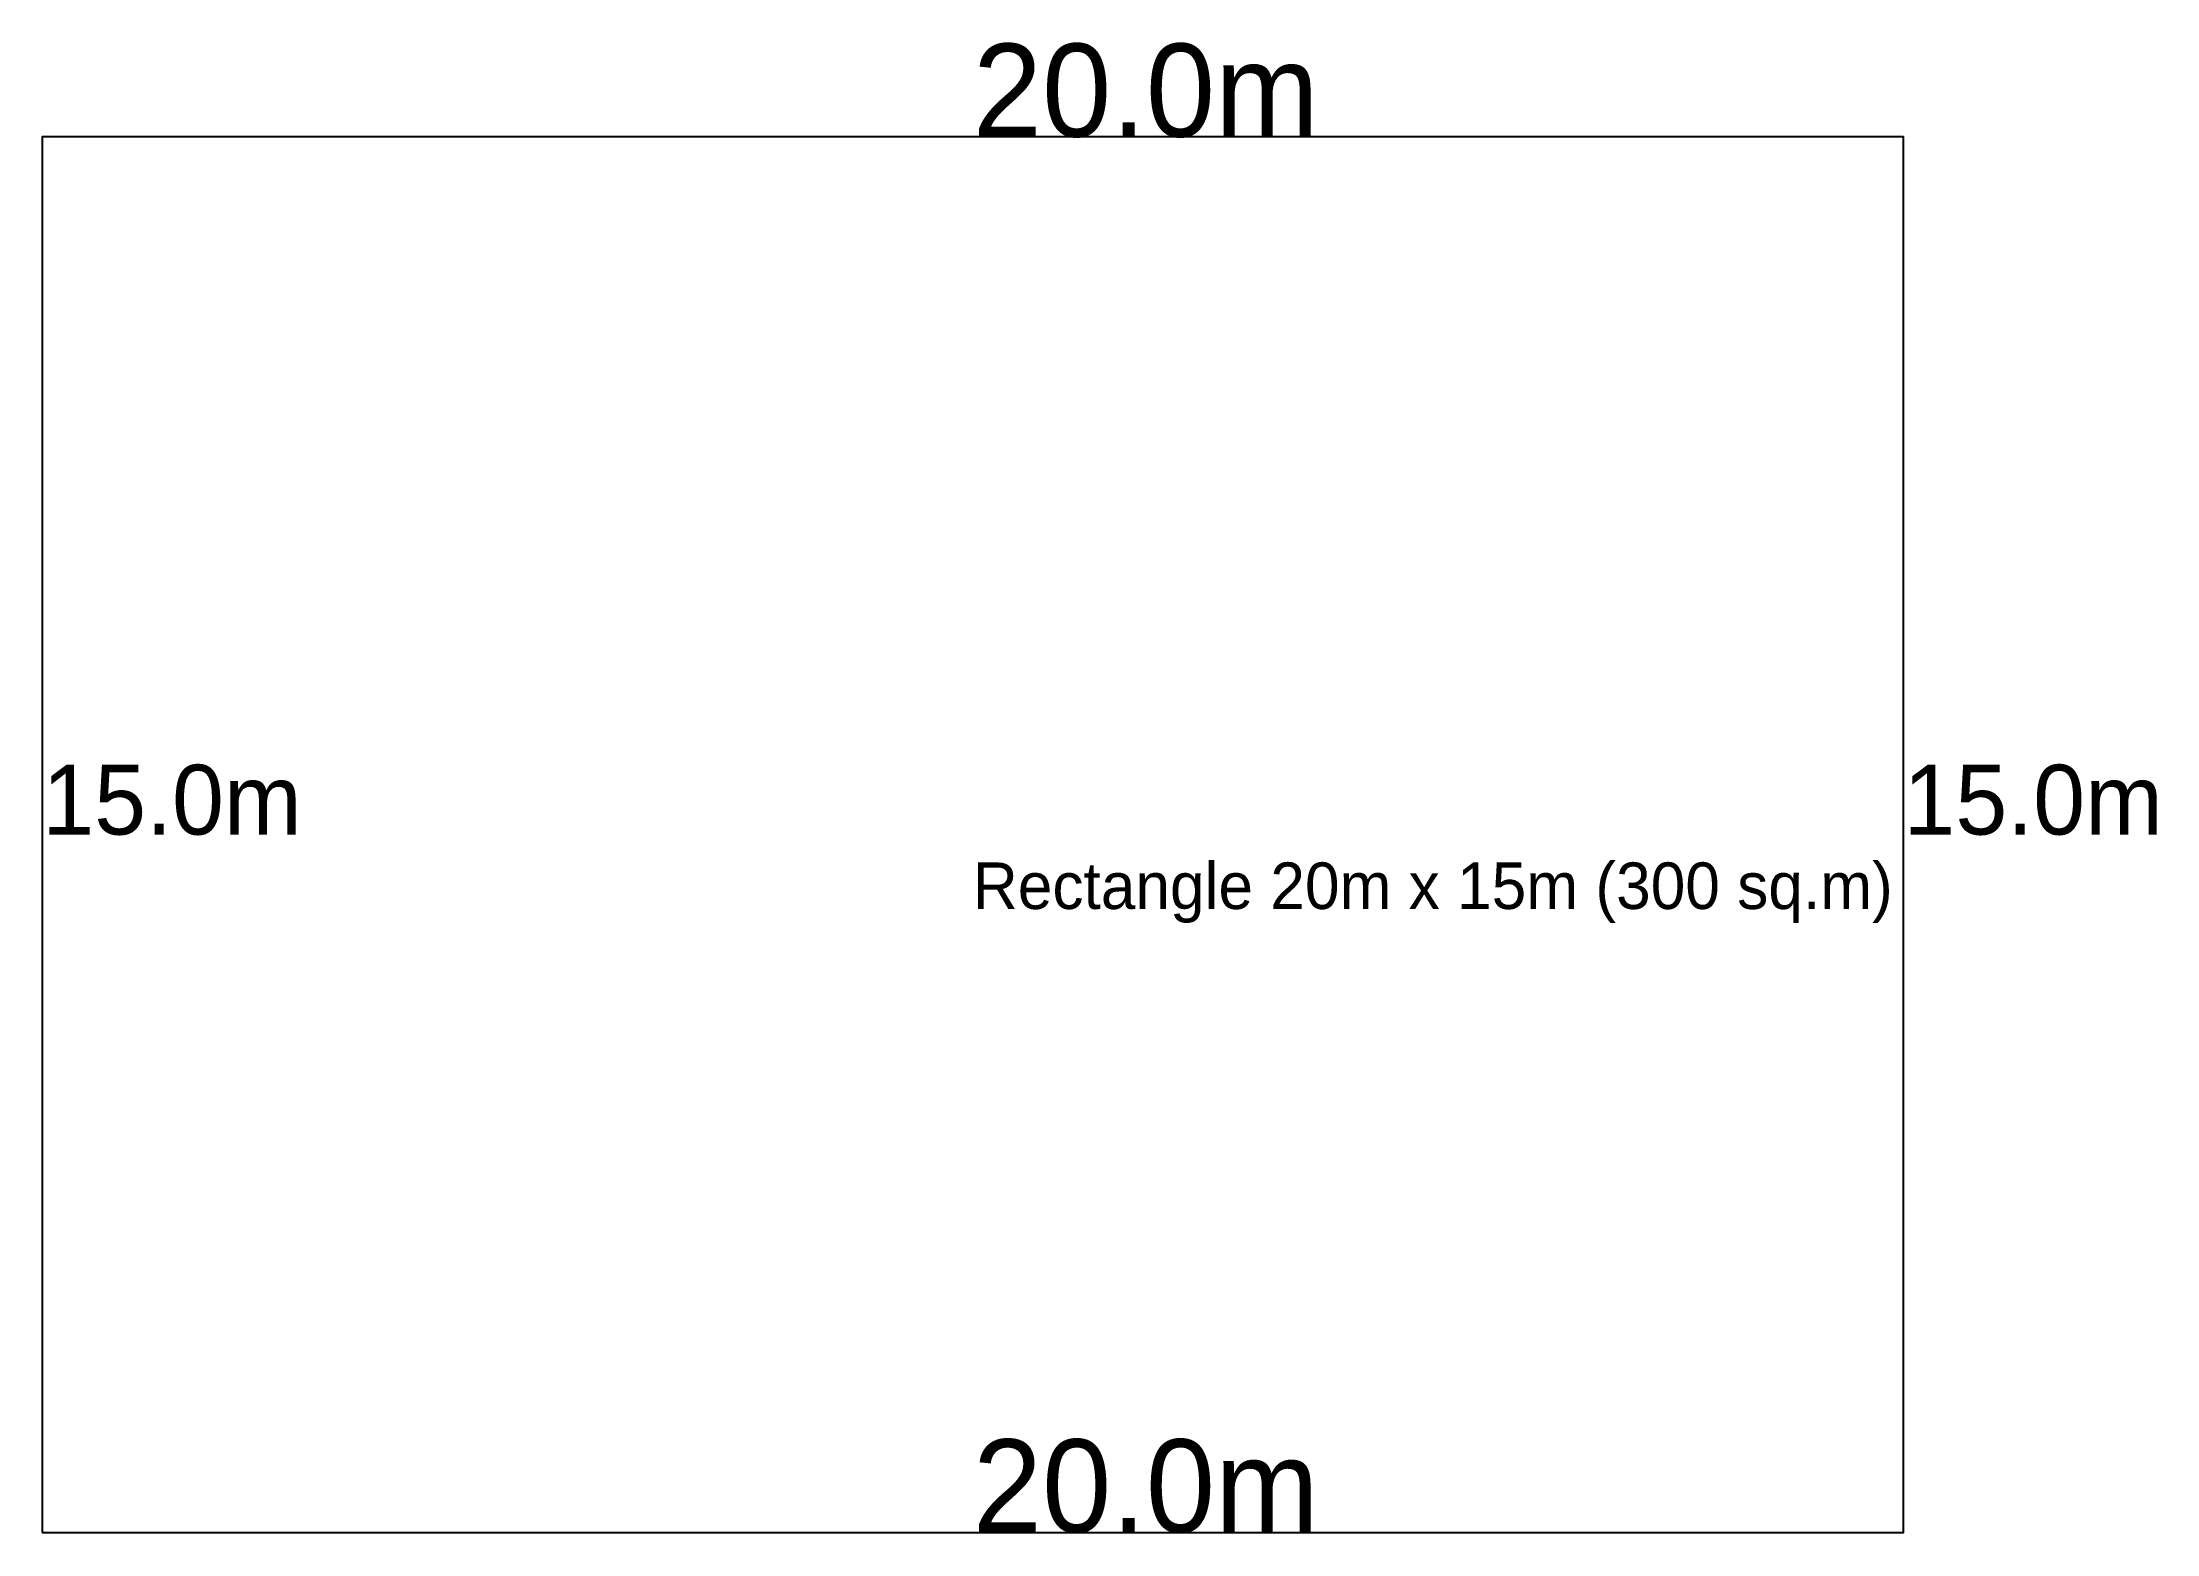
# Model space of a CAD drawing. Header units: metres. Extents: x 0 to 22.7, y 0 to 16.
import ezdxf

# ---------------------------------------------------------------- set-up
doc = ezdxf.new("R2010")
doc.units = ezdxf.units.M

msp = doc.modelspace()

# ---------------------------------------------------------------- linework, layer by layer
at = {"layer": 'BOUNDARY'}
msp.add_lwpolyline([(0, 0), (20, 0), (20, 15), (0, 15)], close=True, dxfattribs=at)

# ---------------------------------------------------------------- texts
at = {"layer": 'LABELS'}
for s, height, p in [('20.0m', 1, (10, 15)), ('15.0m', 0.75, (0, 7.5)), ('15.0m', 0.75, (20, 7.5)), ('Rectangle 20m x 15m (300 sq.m)', 0.5, (10, 6.7)), ('20.0m', 1, (10, 0))]:
    msp.add_text(s, height=height, dxfattribs=at).set_placement(p)

doc.saveas('drawing.dxf')
